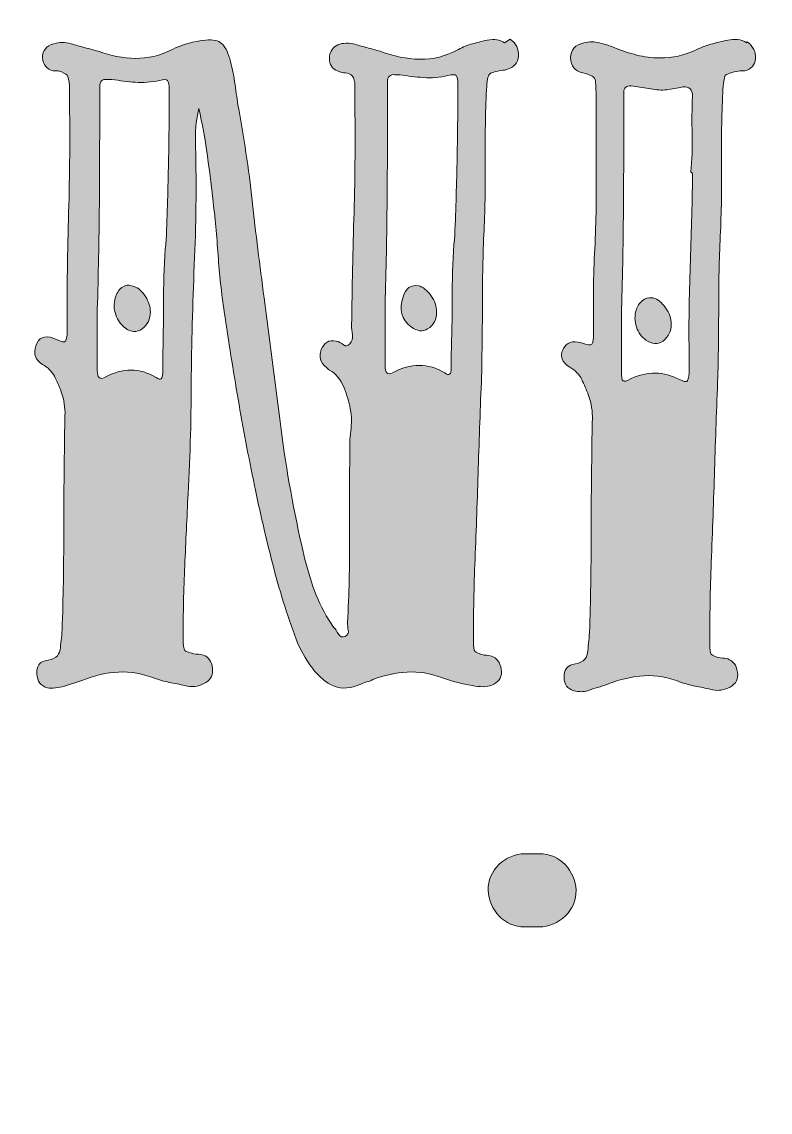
# Model space of a CAD drawing. Header units: inches. Extents: x 72 to 1013, y -1001 to -81.
# Drawn here: x 269.3 to 416.6, y -894.8 to -680.1 of the extents above; entities that cross this region are included whole.
import ezdxf

# ---------------------------------------------------------------- set-up
doc = ezdxf.new("R2010")
doc.units = ezdxf.units.IN
doc.header["$MEASUREMENT"] = 0
doc.layers.add('Layer 1', color=7, linetype='Continuous')

# ---------------------------------------------------------------- blocks, each defined once
blk = doc.blocks.new('block 2')
at = {"layer": 'Layer 1', "true_color": 0x71020c}
h = blk.add_hatch(color=16, dxfattribs=at)
h.dxf.hatch_style = 2
edge = h.paths.add_edge_path()
edge.add_spline(control_points=[(939.59, -514.71), (919.39, -526.72), (894.81, -543.65), (868.6, -563.85), (877.34, -525.63), (883.89, -492.86), (887.71, -473.21), (890.44, -460.65), (892.63, -448.09), (896.45, -435.53), (904.09, -398.94), (841.84, -398.94), (835.84, -439.9), (835.84, -443.17), (835.29, -447), (834.2, -451.36), (833.11, -460.1), (829.28, -483.58), (823.82, -514.71), (823.82, -515.25), (822.73, -516.35), (822.73, -516.89), (822.73, -516.89), (818.91, -527.27), (818.91, -527.27), (811.81, -545.29), (780.68, -633.2), (756.65, -630.47), (727.71, -627.74), (777.95, -484.13), (791.6, -438.26), (801.98, -402.22), (744.64, -397.3), (735.9, -438.26), (731.84, -456.9), (724.67, -487.09), (719.34, -518.89), (719.34, -518.89), (716.25, -527.27), (716.25, -527.27), (709.16, -545.29), (678.03, -633.2), (654, -630.47), (629.98, -628.29), (671.48, -490.13), (680.76, -450.82), (680.76, -450.82), (687.86, -441.53), (687.86, -441.53), (698.23, -428.43), (708.07, -414.23), (709.7, -412.59), (739.73, -375.46), (765.4, -331.23), (781.78, -293.55), (810.18, -229.11), (799.8, -197.99), (775.78, -196.35), (710.8, -193.62), (658.37, -324.13), (630.52, -443.17), (626.59, -460.85), (620.45, -489.04), (615.99, -518.98), (607.77, -530.8), (594.31, -540.99), (580.29, -546.92), (572.1, -550.2), (564.45, -551.84), (557.35, -552.39), (565.54, -529.45), (576.47, -487.95), (567.73, -466.11), (563.36, -457.37), (557.35, -453), (550.8, -453), (549.71, -453), (549.16, -453.55), (548.07, -453.55), (537.7, -454.64), (528.96, -461.19), (523.5, -471.02), (517.49, -479.21), (514.21, -490.68), (512.58, -502.15), (512.03, -503.79), (512.58, -505.97), (512.03, -507.61), (510.94, -530), (515.85, -544.74), (525.14, -554.02), (529.5, -557.85), (534.97, -561.12), (540.43, -562.76), (527.87, -594.98), (510.39, -621.19), (494.01, -624.47), (456.33, -632.11), (469.98, -513.62), (498.92, -460.65), (507.66, -445.36), (519.13, -434.98), (531.14, -435.53), (534.97, -436.07), (540.43, -438.26), (544.79, -442.63), (550.8, -448.63), (561.72, -436.62), (554.63, -430.61), (533.33, -413.14), (491.28, -425.15), (468.35, -444.81), (447.87, -462.48), (433.74, -488.45), (426.27, -515.8), (426.09, -516.15), (425.91, -516.5), (425.76, -516.89), (425.76, -516.89), (421.93, -527.27), (421.93, -527.27), (414.83, -545.29), (383.71, -633.2), (359.68, -630.47), (314.36, -626.11), (433.95, -428.98), (354.22, -422.97), (320.91, -420.24), (294.7, -453), (279.95, -480.3), (270.67, -497.23), (261.93, -516.35), (254.84, -536), (260.84, -509.25), (267.4, -480.3), (275.04, -450.82), (275.04, -450.82), (282.14, -441.53), (282.14, -441.53), (291.97, -428.43), (302.35, -414.23), (303.98, -412.59), (333.47, -375.46), (359.68, -331.23), (376.06, -293.55), (403.91, -229.11), (393.54, -197.99), (370.06, -196.35), (263.57, -191.43), (192.04, -541.46), (204.05, -617.92), (210.6, -662.15), (225.35, -662.15), (241.18, -613), (252.11, -576.96), (269.58, -519.62), (291.97, -479.76), (296.88, -471.57), (314.9, -444.81), (324.73, -447), (350.4, -451.91), (273.95, -649.59), (349.85, -649.59), (378.69, -649.59), (402.44, -604.79), (420.03, -562.28), (420.31, -608.78), (441.31, -647.66), (484.73, -642.49), (509.85, -639.76), (536.06, -605.35), (552.44, -564.4), (562.27, -564.4), (573.19, -562.21), (583.02, -557.85), (594.09, -553.2), (604.67, -546.43), (613.43, -538.18), (606.87, -594.08), (608.91, -649.59), (644.17, -649.59), (672.58, -649.59), (696.04, -606.15), (713.55, -564.23), (709.94, -610.33), (715.62, -649.59), (746.83, -649.59), (774.13, -649.59), (797.61, -608.63), (814.54, -568.22), (811.81, -583.51), (808.53, -599.9), (805.26, -616.27), (794.34, -626.11), (783.41, -636.48), (772.49, -647.4), (728.81, -690.54), (692.22, -736.96), (676.93, -778.46), (675.84, -780.1), (675.29, -781.73), (674.75, -783.37), (664.92, -810.68), (663.28, -832.52), (666.55, -848.36), (670.92, -868.56), (683.48, -880.57), (704.78, -879.48), (737, -877.3), (765.39, -844.53), (790.51, -797.57), (822.18, -736.41), (847.3, -651.22), (864.78, -580.78), (894.26, -557.3), (922.66, -537.64), (945.05, -523.99), (951.6, -520.17), (948.32, -509.79), (939.59, -514.71)], knot_values=[0, 0, 0, 0, 1, 1, 1, 2, 2, 2, 3, 3, 3, 4, 4, 4, 5, 5, 5, 6, 6, 6, 7, 7, 7, 8, 8, 8, 9, 9, 9, 10, 10, 10, 11, 11, 11, 12, 12, 12, 13, 13, 13, 14, 14, 14, 15, 15, 15, 16, 16, 16, 17, 17, 17, 18, 18, 18, 19, 19, 19, 20, 20, 20, 21, 21, 21, 22, 22, 22, 23, 23, 23, 24, 24, 24, 25, 25, 25, 26, 26, 26, 27, 27, 27, 28, 28, 28, 29, 29, 29, 30, 30, 30, 31, 31, 31, 32, 32, 32, 33, 33, 33, 34, 34, 34, 35, 35, 35, 36, 36, 36, 37, 37, 37, 38, 38, 38, 39, 39, 39, 40, 40, 40, 41, 41, 41, 42, 42, 42, 43, 43, 43, 44, 44, 44, 45, 45, 45, 46, 46, 46, 47, 47, 47, 48, 48, 48, 49, 49, 49, 50, 50, 50, 51, 51, 51, 52, 52, 52, 53, 53, 53, 54, 54, 54, 55, 55, 55, 56, 56, 56, 57, 57, 57, 58, 58, 58, 59, 59, 59, 60, 60, 60, 61, 61, 61, 62, 62, 62, 63, 63, 63, 64, 64, 64, 65, 65, 65, 66, 66, 66, 67, 67, 67, 68, 68, 68, 69, 69, 69, 70, 70, 70, 71, 71, 71, 72, 72, 72, 73, 73, 73, 73], degree=3, periodic=1)
edge = h.paths.add_edge_path()
edge.add_spline(control_points=[(691.14, -410.41), (691.14, -410.41), (694.41, -397.3), (694.41, -397.3), (699.87, -373.82), (738.1, -206.18), (776.87, -214.92), (788.34, -217.65), (792.16, -242.22), (770.86, -290.82), (754.48, -327.41), (729.91, -370), (700.96, -406.04), (700.96, -406.04), (687.31, -423.51), (687.31, -423.51), (688.4, -419.14), (689.5, -414.78), (691.14, -410.41)], knot_values=[0, 0, 0, 0, 1, 1, 1, 2, 2, 2, 3, 3, 3, 4, 4, 4, 5, 5, 5, 6, 6, 6, 6], degree=3, periodic=1)
edge = h.paths.add_edge_path()
edge.add_spline(control_points=[(284.87, -410.41), (284.87, -410.41), (288.15, -397.3), (288.15, -397.3), (294.15, -373.82), (332.38, -206.18), (370.6, -214.92), (382.62, -217.65), (386.44, -242.22), (365.14, -290.82), (348.76, -327.41), (323.64, -370), (294.7, -406.04), (293.61, -407.68), (288.15, -414.78), (281.59, -423.51), (282.68, -419.14), (283.78, -414.78), (284.87, -410.41)], knot_values=[0, 0, 0, 0, 1, 1, 1, 2, 2, 2, 3, 3, 3, 4, 4, 4, 5, 5, 5, 6, 6, 6, 6], degree=3, periodic=1)
edge = h.paths.add_edge_path()
edge.add_spline(control_points=[(544.79, -550.75), (541.52, -549.66), (537.15, -547.47), (534.42, -544.74), (527.32, -537.64), (522.95, -525.63), (524.59, -506.52), (524.59, -504.88), (524.59, -503.24), (524.59, -501.6), (526.23, -491.77), (528.96, -482.49), (533.33, -475.94), (536.6, -469.93), (542.06, -466.11), (547.52, -465.56), (547.52, -465.56), (548.62, -465.02), (548.62, -465.02), (551.35, -465.56), (553.53, -467.2), (556.26, -472.11), (563.36, -490.13), (551.35, -532.18), (544.79, -550.75)], knot_values=[0, 0, 0, 0, 1, 1, 1, 2, 2, 2, 3, 3, 3, 4, 4, 4, 5, 5, 5, 6, 6, 6, 7, 7, 7, 8, 8, 8, 8], degree=3, periodic=1)
edge = h.paths.add_edge_path()
edge.add_spline(control_points=[(758.29, -791.56), (718.43, -894.77), (655.09, -874.02), (686.76, -785.01), (686.76, -783.92), (687.85, -782.28), (687.85, -780.64), (702.05, -741.33), (738.09, -696.55), (780.68, -655.05), (787.24, -647.95), (794.34, -641.4), (801.43, -634.84), (789.42, -690), (775.22, -747.88), (758.29, -791.56)], knot_values=[0, 0, 0, 0, 1, 1, 1, 2, 2, 2, 3, 3, 3, 4, 4, 4, 5, 5, 5, 5], degree=3, periodic=1)
h = blk.add_hatch(color=16, dxfattribs=at)
h.dxf.hatch_style = 2
edge = h.paths.add_edge_path()
edge.add_spline(control_points=[(363.64, -807.56), (363.42, -806.21), (362.78, -805.35), (361.71, -804.98), (361.39, -804.86), (360.9, -804.79), (360.26, -804.79), (359.29, -804.55), (358.7, -804.3), (358.49, -804.06), (358.27, -803.81), (358.17, -803.13), (358.17, -802.02), (358.17, -799.32), (358.19, -796.64), (358.25, -793.99), (358.3, -791.35), (358.38, -788.67), (358.49, -785.96), (358.73, -779.94), (358.95, -773.94), (359.13, -767.97), (359.32, -762), (359.53, -756), (359.78, -749.97), (359.88, -745.17), (359.94, -740.38), (359.94, -735.58), (359.94, -730.78), (360.04, -725.98), (360.26, -721.18), (360.47, -716.5), (360.55, -711.89), (360.5, -707.34), (360.44, -702.78), (360.53, -698.17), (360.74, -693.49), (360.85, -691.77), (361.04, -690.76), (361.31, -690.45), (361.57, -690.14), (362.46, -689.87), (363.96, -689.62), (364.39, -689.62), (364.71, -689.56), (364.92, -689.43), (366.21, -689.06), (366.91, -688.2), (367.02, -686.85), (367.12, -685.5), (366.59, -684.39), (365.41, -683.53), (365.41, -683.53), (364.28, -684.26), (364.28, -684.26), (363.42, -683.65), (362.3, -683.47), (360.9, -683.71), (359.93, -683.96), (358.96, -684.2), (357.99, -684.45), (357.02, -684.7), (356.1, -685.07), (355.24, -685.56), (352.75, -686.91), (350.22, -687.56), (347.63, -687.49), (345.04, -687.44), (342.44, -686.91), (339.85, -685.93), (338.99, -685.68), (338.1, -685.44), (337.18, -685.19), (336.27, -684.94), (335.38, -684.7), (334.52, -684.45), (333.23, -684.2), (332.1, -684.33), (331.14, -684.82), (330.28, -685.44), (329.85, -686.23), (329.85, -687.22), (329.85, -688.57), (330.38, -689.43), (331.46, -689.8), (332.1, -690.05), (332.59, -690.17), (332.91, -690.17), (334.2, -690.17), (334.84, -691.03), (334.84, -692.75), (334.84, -692.75), (334.84, -695.52), (334.84, -695.52), (334.94, -702.91), (334.89, -710.29), (334.68, -717.67), (334.46, -725.06), (334.3, -732.44), (334.2, -739.82), (334.2, -740.44), (334.25, -741.08), (334.36, -741.76), (334.46, -742.44), (334.3, -743.02), (333.87, -743.51), (333.44, -744.01), (333.01, -744.07), (332.59, -743.7), (332.15, -743.33), (331.67, -743.08), (331.14, -742.96), (329.74, -742.71), (328.78, -743.27), (328.24, -744.62), (327.7, -745.98), (328.03, -747.14), (329.21, -748.13), (329.42, -748.38), (329.63, -748.56), (329.85, -748.68), (331.03, -749.3), (331.99, -750.47), (332.75, -752.19), (333.28, -753.54), (333.68, -754.93), (333.95, -756.34), (334.22, -757.76), (334.25, -759.2), (334.03, -760.68), (333.93, -761.42), (333.87, -762.16), (333.87, -762.89), (333.87, -763.63), (333.87, -764.37), (333.87, -765.11), (333.76, -770.65), (333.74, -776.18), (333.79, -781.72), (333.85, -787.26), (333.71, -792.8), (333.39, -798.33), (333.39, -798.83), (333.44, -799.35), (333.55, -799.9), (333.66, -800.46), (333.44, -800.86), (332.91, -801.1), (332.37, -801.35), (331.94, -801.19), (331.62, -800.64), (331.3, -800.09), (330.98, -799.63), (330.65, -799.26), (330.65, -799.26), (329.21, -797.04), (329.21, -797.04), (328.03, -794.95), (327.06, -792.74), (326.31, -790.39), (325.56, -788.06), (324.92, -785.66), (324.38, -783.2), (322.56, -775.08), (321.13, -766.95), (320.12, -758.83), (319.1, -750.71), (318.05, -742.59), (316.98, -734.47), (316.12, -728.07), (315.34, -721.71), (314.65, -715.36), (313.95, -709.03), (313.01, -702.72), (311.83, -696.45), (311.61, -694.97), (311.4, -693.46), (311.19, -691.92), (310.97, -690.39), (310.65, -688.88), (310.22, -687.4), (309.79, -685.93), (309.25, -684.91), (308.61, -684.36), (307.97, -683.8), (306.95, -683.59), (305.55, -683.71), (303.09, -683.96), (300.89, -684.57), (298.96, -685.56), (296.49, -686.79), (294.05, -687.37), (291.64, -687.31), (289.23, -687.25), (286.78, -686.79), (284.32, -685.93), (283.46, -685.68), (282.57, -685.44), (281.66, -685.19), (280.75, -684.94), (279.86, -684.7), (279.01, -684.45), (277.82, -684.08), (276.7, -684.08), (275.63, -684.45), (274.13, -684.82), (273.37, -685.74), (273.37, -687.22), (273.48, -688.57), (274.18, -689.43), (275.47, -689.8), (275.47, -689.8), (276.43, -689.8), (276.43, -689.8), (277.4, -690.05), (277.99, -690.33), (278.2, -690.63), (278.42, -690.94), (278.58, -691.65), (278.69, -692.75), (278.69, -692.75), (278.69, -694.97), (278.69, -694.97), (278.79, -702.6), (278.74, -710.17), (278.52, -717.67), (278.31, -725.18), (278.2, -732.75), (278.2, -740.38), (278.2, -740.87), (278.2, -741.33), (278.2, -741.76), (278.2, -742.19), (278.09, -742.59), (277.88, -742.96), (277.66, -743.21), (277.34, -743.21), (276.92, -742.96), (276.92, -742.96), (275.47, -742.41), (275.47, -742.41), (273.75, -741.79), (272.62, -742.28), (272.09, -743.88), (271.55, -745.48), (271.98, -746.72), (273.37, -747.57), (274.45, -748.19), (275.23, -748.96), (275.71, -749.88), (276.19, -750.81), (276.65, -751.82), (277.08, -752.93), (277.61, -754.53), (277.85, -756.1), (277.8, -757.63), (277.75, -759.17), (277.72, -760.74), (277.72, -762.34), (277.61, -768.62), (277.56, -774.86), (277.56, -781.07), (277.56, -787.29), (277.45, -793.53), (277.24, -799.81), (277.13, -801.29), (277, -802.61), (276.83, -803.78), (276.67, -804.95), (275.68, -805.65), (273.86, -805.9), (272.78, -806.15), (272.25, -807.01), (272.25, -808.49), (272.36, -809.96), (273.05, -810.88), (274.34, -811.25), (275.31, -811.38), (276.43, -811.25), (277.72, -810.88), (277.72, -810.88), (281.1, -809.78), (281.1, -809.78), (283.57, -808.79), (285.98, -808.24), (288.34, -808.12), (290.7, -808), (293.11, -808.42), (295.58, -809.41), (296.65, -809.78), (297.7, -810.05), (298.72, -810.24), (299.73, -810.42), (300.78, -810.64), (301.85, -810.88), (303.25, -811.13), (304.48, -810.88), (305.55, -810.15), (306.52, -809.53), (306.95, -808.61), (306.84, -807.38), (306.63, -806.03), (306.04, -805.16), (305.07, -804.79), (304.75, -804.67), (304.27, -804.61), (303.62, -804.61), (302.34, -804.36), (301.59, -804.12), (301.37, -803.87), (301.16, -803.62), (301.05, -802.76), (301.05, -801.29), (301.05, -796.61), (301.16, -791.9), (301.37, -787.17), (301.59, -782.43), (301.8, -777.72), (302.02, -773.05), (302.44, -765.29), (302.66, -757.54), (302.66, -749.79), (302.76, -742.04), (302.98, -734.29), (303.3, -726.53), (303.62, -718.78), (303.68, -711.03), (303.46, -703.28), (303.46, -700.94), (303.69, -698.91), (304.16, -697.18), (304.8, -700.14), (305.34, -703.09), (305.76, -706.04), (306.19, -709), (306.57, -711.95), (306.89, -714.9), (307.32, -718.6), (307.67, -722.32), (307.93, -726.07), (308.2, -729.83), (308.6, -733.55), (309.14, -737.24), (310, -743.02), (310.91, -748.75), (311.87, -754.4), (312.84, -760.06), (313.91, -765.73), (315.09, -771.38), (316.16, -776.55), (317.34, -781.66), (318.63, -786.7), (319.91, -791.75), (321.47, -796.74), (323.29, -801.65), (324.04, -803.62), (325.11, -805.53), (326.5, -807.38), (327.79, -809.1), (329.21, -810.27), (330.76, -810.88), (332.32, -811.5), (334.06, -811.38), (335.99, -810.51), (336.41, -810.27), (336.82, -810.12), (337.19, -810.05), (337.57, -809.99), (337.97, -809.84), (338.4, -809.59), (340.65, -808.73), (342.89, -808.24), (345.15, -808.12), (347.4, -808), (349.65, -808.36), (351.9, -809.22), (353.94, -809.96), (356.13, -810.51), (358.49, -810.88), (359.99, -811.13), (361.22, -811.01), (362.19, -810.51), (363.37, -809.9), (363.85, -808.92), (363.64, -807.56)], knot_values=[0, 0, 0, 0, 1, 1, 1, 2, 2, 2, 3, 3, 3, 4, 4, 4, 5, 5, 5, 6, 6, 6, 7, 7, 7, 8, 8, 8, 9, 9, 9, 10, 10, 10, 11, 11, 11, 12, 12, 12, 13, 13, 13, 14, 14, 14, 15, 15, 15, 16, 16, 16, 17, 17, 17, 18, 18, 18, 19, 19, 19, 20, 20, 20, 21, 21, 21, 22, 22, 22, 23, 23, 23, 24, 24, 24, 25, 25, 25, 26, 26, 26, 27, 27, 27, 28, 28, 28, 29, 29, 29, 30, 30, 30, 31, 31, 31, 32, 32, 32, 33, 33, 33, 34, 34, 34, 35, 35, 35, 36, 36, 36, 37, 37, 37, 38, 38, 38, 39, 39, 39, 40, 40, 40, 41, 41, 41, 42, 42, 42, 43, 43, 43, 44, 44, 44, 45, 45, 45, 46, 46, 46, 47, 47, 47, 48, 48, 48, 49, 49, 49, 50, 50, 50, 51, 51, 51, 52, 52, 52, 53, 53, 53, 54, 54, 54, 55, 55, 55, 56, 56, 56, 57, 57, 57, 58, 58, 58, 59, 59, 59, 60, 60, 60, 61, 61, 61, 62, 62, 62, 63, 63, 63, 64, 64, 64, 65, 65, 65, 66, 66, 66, 67, 67, 67, 68, 68, 68, 69, 69, 69, 70, 70, 70, 71, 71, 71, 72, 72, 72, 73, 73, 73, 74, 74, 74, 75, 75, 75, 76, 76, 76, 77, 77, 77, 78, 78, 78, 79, 79, 79, 80, 80, 80, 81, 81, 81, 82, 82, 82, 83, 83, 83, 84, 84, 84, 85, 85, 85, 86, 86, 86, 87, 87, 87, 88, 88, 88, 89, 89, 89, 90, 90, 90, 91, 91, 91, 92, 92, 92, 93, 93, 93, 94, 94, 94, 95, 95, 95, 96, 96, 96, 97, 97, 97, 98, 98, 98, 99, 99, 99, 100, 100, 100, 101, 101, 101, 102, 102, 102, 103, 103, 103, 104, 104, 104, 105, 105, 105, 106, 106, 106, 107, 107, 107, 108, 108, 108, 109, 109, 109, 110, 110, 110, 111, 111, 111, 112, 112, 112, 113, 113, 113, 114, 114, 114, 115, 115, 115, 116, 116, 116, 117, 117, 117, 118, 118, 118, 119, 119, 119, 120, 120, 120, 121, 121, 121, 122, 122, 122, 123, 123, 123, 124, 124, 124, 125, 125, 125, 126, 126, 126, 127, 127, 127, 128, 128, 128, 128], degree=3, periodic=1)
edge = h.paths.add_edge_path()
edge.add_spline(control_points=[(298.15, -708.72), (298.05, -713.7), (297.88, -718.78), (297.67, -723.95), (297.67, -723.95), (297.51, -724.87), (297.51, -724.87), (297.29, -728.44), (297.19, -732.04), (297.19, -735.67), (297.19, -739.3), (297.13, -742.9), (297.03, -746.47), (297.03, -746.47), (297.03, -749.23), (297.03, -749.23), (297.03, -750.47), (296.6, -750.77), (295.74, -750.16), (292.52, -748.19), (289.14, -748.19), (285.6, -750.16), (284.64, -750.65), (284.16, -750.16), (284.16, -748.68), (284.16, -748.68), (284.16, -736.68), (284.16, -736.68), (284.37, -730.04), (284.5, -723.18), (284.56, -716.1), (284.61, -709.03), (284.64, -701.86), (284.64, -694.6), (284.64, -694.6), (284.64, -692.94), (284.64, -692.94), (284.64, -691.83), (285.12, -691.34), (286.09, -691.46), (286.09, -691.46), (287.05, -691.46), (287.05, -691.46), (288.55, -691.71), (290.08, -691.9), (291.64, -692.02), (293.19, -692.14), (294.77, -692.02), (296.38, -691.65), (297.24, -691.4), (297.78, -691.4), (297.99, -691.65), (298.21, -691.9), (298.32, -692.51), (298.32, -693.49), (298.32, -698.66), (298.26, -703.74), (298.15, -708.72)], knot_values=[0, 0, 0, 0, 1, 1, 1, 2, 2, 2, 3, 3, 3, 4, 4, 4, 5, 5, 5, 6, 6, 6, 7, 7, 7, 8, 8, 8, 9, 9, 9, 10, 10, 10, 11, 11, 11, 12, 12, 12, 13, 13, 13, 14, 14, 14, 15, 15, 15, 16, 16, 16, 17, 17, 17, 18, 18, 18, 19, 19, 19, 19], degree=3, periodic=1)
edge = h.paths.add_edge_path()
edge.add_spline(control_points=[(354.95, -707.8), (354.84, -712.78), (354.68, -717.86), (354.47, -723.03), (354.47, -723.03), (354.31, -723.95), (354.31, -723.95), (354.09, -727.52), (353.99, -731.12), (353.99, -734.75), (353.99, -738.38), (353.93, -741.98), (353.82, -745.54), (353.82, -745.54), (353.82, -748.31), (353.82, -748.31), (353.82, -749.54), (353.39, -749.85), (352.52, -749.23), (349.26, -747.27), (345.84, -747.27), (342.26, -749.23), (341.28, -749.73), (340.79, -749.23), (340.79, -747.76), (340.79, -747.76), (340.79, -735.76), (340.79, -735.76), (341.01, -729.12), (341.14, -722.26), (341.19, -715.18), (341.25, -708.11), (341.27, -700.94), (341.27, -693.68), (341.27, -693.68), (341.27, -692.02), (341.27, -692.02), (341.27, -690.91), (341.76, -690.42), (342.74, -690.54), (342.74, -690.54), (343.72, -690.54), (343.72, -690.54), (345.23, -690.79), (346.78, -690.97), (348.36, -691.09), (349.93, -691.22), (351.53, -691.09), (353.16, -690.72), (354.03, -690.48), (354.57, -690.48), (354.78, -690.72), (355, -690.97), (355.11, -691.59), (355.11, -692.57), (355.11, -697.74), (355.06, -702.82), (354.95, -707.8)], knot_values=[0, 0, 0, 0, 1, 1, 1, 2, 2, 2, 3, 3, 3, 4, 4, 4, 5, 5, 5, 6, 6, 6, 7, 7, 7, 8, 8, 8, 9, 9, 9, 10, 10, 10, 11, 11, 11, 12, 12, 12, 13, 13, 13, 14, 14, 14, 15, 15, 15, 16, 16, 16, 17, 17, 17, 18, 18, 18, 19, 19, 19, 19], degree=3, periodic=1)
h = blk.add_hatch(color=16, dxfattribs=at)
h.dxf.hatch_style = 2
edge = h.paths.add_edge_path()
edge.add_spline(control_points=[(412.07, -684.08), (412.07, -684.08), (411.91, -684.26), (411.91, -684.26), (411.37, -683.89), (410.78, -683.68), (410.14, -683.62), (409.49, -683.56), (408.85, -683.59), (408.21, -683.71), (407.02, -683.96), (405.92, -684.24), (404.9, -684.54), (403.87, -684.85), (402.82, -685.25), (401.74, -685.74), (399.69, -686.73), (397.37, -687.22), (394.79, -687.22), (393.28, -687.22), (391.79, -687.03), (390.34, -686.66), (388.88, -686.3), (387.39, -685.81), (385.89, -685.19), (384.92, -684.82), (383.95, -684.51), (382.98, -684.26), (382.01, -684.02), (380.98, -684.02), (379.9, -684.26), (378.18, -684.63), (377.31, -685.62), (377.31, -687.22), (377.31, -688.82), (378.12, -689.8), (379.73, -690.17), (381.01, -690.54), (381.76, -690.88), (381.98, -691.19), (382.19, -691.5), (382.3, -692.45), (382.3, -694.05), (382.3, -694.05), (382.3, -708.44), (382.3, -708.44), (382.41, -713.98), (382.33, -719.43), (382.06, -724.78), (381.79, -730.13), (381.71, -735.58), (381.82, -741.11), (381.82, -742.59), (381.71, -743.42), (381.5, -743.61), (381.28, -743.79), (380.58, -743.7), (379.41, -743.33), (377.69, -742.84), (376.51, -743.21), (375.87, -744.44), (375.12, -745.91), (375.54, -747.14), (377.15, -748.13), (378.23, -748.75), (379.01, -749.54), (379.49, -750.53), (379.97, -751.51), (380.42, -752.56), (380.85, -753.66), (381.39, -755.27), (381.63, -756.83), (381.58, -758.37), (381.52, -759.91), (381.5, -761.48), (381.5, -763.08), (381.39, -769.35), (381.34, -775.57), (381.34, -781.72), (381.34, -787.88), (381.23, -794.09), (381.01, -800.36), (380.91, -801.84), (380.77, -803.19), (380.61, -804.42), (380.45, -805.65), (379.46, -806.39), (377.64, -806.64), (376.56, -806.89), (376.03, -807.74), (376.03, -809.22), (376.03, -810.58), (376.67, -811.44), (377.96, -811.81), (378.92, -812.05), (379.83, -812.05), (380.69, -811.81), (381.34, -811.56), (381.98, -811.34), (382.62, -811.16), (383.27, -810.98), (383.91, -810.76), (384.55, -810.51), (387.02, -809.53), (389.44, -808.98), (391.8, -808.85), (394.15, -808.73), (396.57, -809.16), (399.03, -810.15), (400.11, -810.51), (401.15, -810.79), (402.17, -810.98), (403.19, -811.16), (404.24, -811.38), (405.31, -811.62), (406.38, -811.87), (407.51, -811.68), (408.69, -811.07), (409.87, -810.46), (410.35, -809.47), (410.14, -808.12), (409.92, -806.76), (409.28, -805.9), (408.21, -805.53), (407.89, -805.41), (407.4, -805.35), (406.76, -805.35), (405.79, -805.1), (405.2, -804.86), (404.99, -804.61), (404.77, -804.36), (404.67, -803.69), (404.67, -802.58), (404.67, -799.87), (404.69, -797.2), (404.75, -794.55), (404.8, -791.9), (404.88, -789.23), (404.99, -786.52), (405.23, -780.37), (405.45, -774.28), (405.63, -768.25), (405.82, -762.22), (406.03, -756.13), (406.28, -749.97), (406.38, -745.3), (406.44, -740.68), (406.44, -736.13), (406.44, -731.58), (406.54, -726.97), (406.76, -722.29), (406.97, -717.61), (407.05, -712.9), (407, -708.17), (406.95, -703.43), (407.02, -698.73), (407.24, -694.05), (407.35, -692.2), (407.51, -691.09), (407.73, -690.72), (407.94, -690.36), (408.9, -690.05), (410.62, -689.8), (410.62, -689.8), (411.59, -689.8), (411.59, -689.8), (412.87, -689.43), (413.57, -688.63), (413.68, -687.4), (413.78, -686.05), (413.25, -684.94), (412.07, -684.08)], knot_values=[0, 0, 0, 0, 1, 1, 1, 2, 2, 2, 3, 3, 3, 4, 4, 4, 5, 5, 5, 6, 6, 6, 7, 7, 7, 8, 8, 8, 9, 9, 9, 10, 10, 10, 11, 11, 11, 12, 12, 12, 13, 13, 13, 14, 14, 14, 15, 15, 15, 16, 16, 16, 17, 17, 17, 18, 18, 18, 19, 19, 19, 20, 20, 20, 21, 21, 21, 22, 22, 22, 23, 23, 23, 24, 24, 24, 25, 25, 25, 26, 26, 26, 27, 27, 27, 28, 28, 28, 29, 29, 29, 30, 30, 30, 31, 31, 31, 32, 32, 32, 33, 33, 33, 34, 34, 34, 35, 35, 35, 36, 36, 36, 37, 37, 37, 38, 38, 38, 39, 39, 39, 40, 40, 40, 41, 41, 41, 42, 42, 42, 43, 43, 43, 44, 44, 44, 45, 45, 45, 46, 46, 46, 47, 47, 47, 48, 48, 48, 49, 49, 49, 50, 50, 50, 51, 51, 51, 52, 52, 52, 53, 53, 53, 54, 54, 54, 55, 55, 55, 56, 56, 56, 57, 57, 57, 57], degree=3, periodic=1)
edge = h.paths.add_edge_path()
edge.add_spline(control_points=[(401.29, -709.92), (401.29, -709.92), (401.29, -711.58), (401.29, -711.58), (401.18, -717.49), (401.02, -723.39), (400.8, -729.3), (400.59, -735.21), (400.54, -741.11), (400.64, -747.02), (400.64, -747.02), (400.64, -749.23), (400.64, -749.23), (400.54, -750.22), (400.37, -750.77), (400.16, -750.9), (399.95, -751.02), (399.46, -750.9), (398.71, -750.53), (395.6, -748.93), (392.44, -748.87), (389.22, -750.34), (388.36, -750.84), (387.83, -750.99), (387.61, -750.81), (387.39, -750.62), (387.29, -749.97), (387.29, -748.87), (387.29, -748.87), (387.29, -737.98), (387.29, -737.98), (387.5, -731.21), (387.64, -724.29), (387.69, -717.21), (387.75, -710.14), (387.77, -702.97), (387.77, -695.71), (387.77, -695.71), (387.77, -694.05), (387.77, -694.05), (387.77, -693.06), (388.26, -692.63), (389.22, -692.75), (389.22, -692.75), (393.08, -693.31), (393.08, -693.31), (394.15, -693.56), (395.2, -693.62), (396.22, -693.49), (397.24, -693.37), (398.28, -693.19), (399.36, -692.94), (400.64, -692.82), (401.29, -693.43), (401.29, -694.79), (401.18, -697.25), (401.15, -699.74), (401.21, -702.26), (401.26, -704.79), (401.18, -707.28), (400.97, -709.74), (400.97, -709.74), (401.29, -709.92), (401.29, -709.92)], knot_values=[0, 0, 0, 0, 1, 1, 1, 2, 2, 2, 3, 3, 3, 4, 4, 4, 5, 5, 5, 6, 6, 6, 7, 7, 7, 8, 8, 8, 9, 9, 9, 10, 10, 10, 11, 11, 11, 12, 12, 12, 13, 13, 13, 14, 14, 14, 15, 15, 15, 16, 16, 16, 17, 17, 17, 18, 18, 18, 19, 19, 19, 20, 20, 20, 21, 21, 21, 21], degree=3, periodic=1)
h = blk.add_hatch(color=16, dxfattribs=at)
h.dxf.hatch_style = 2
edge = h.paths.add_edge_path()
edge.add_spline(control_points=[(291.39, -732.25), (291.39, -732.25), (290.91, -732.07), (290.91, -732.07), (290.27, -731.83), (289.63, -731.95), (288.98, -732.44), (288.34, -732.93), (287.91, -733.61), (287.69, -734.47), (287.37, -735.58), (287.4, -736.68), (287.78, -737.79), (288.15, -738.9), (288.77, -739.76), (289.63, -740.38), (290.8, -741.24), (291.93, -741.3), (293, -740.56), (294.08, -739.7), (294.61, -738.59), (294.61, -737.24), (294.61, -736.26), (294.29, -735.24), (293.65, -734.19), (293, -733.15), (292.25, -732.5), (291.39, -732.25)], knot_values=[0, 0, 0, 0, 1, 1, 1, 2, 2, 2, 3, 3, 3, 4, 4, 4, 5, 5, 5, 6, 6, 6, 7, 7, 7, 8, 8, 8, 9, 9, 9, 9], degree=3, periodic=1)
h = blk.add_hatch(color=16, dxfattribs=at)
h.dxf.hatch_style = 2
edge = h.paths.add_edge_path()
edge.add_spline(control_points=[(347.39, -732.07), (345.88, -731.83), (344.87, -732.56), (344.33, -734.29), (343.47, -736.75), (344.01, -738.71), (345.94, -740.19), (347.12, -741.05), (348.19, -741.18), (349.16, -740.56), (350.34, -739.82), (350.93, -738.71), (350.93, -737.24), (350.93, -736.13), (350.55, -735.05), (349.8, -734.01), (349.05, -732.96), (348.24, -732.32), (347.39, -732.07)], knot_values=[0, 0, 0, 0, 1, 1, 1, 2, 2, 2, 3, 3, 3, 4, 4, 4, 5, 5, 5, 6, 6, 6, 6], degree=3, periodic=1)
h = blk.add_hatch(color=16, dxfattribs=at)
h.dxf.hatch_style = 2
edge = h.paths.add_edge_path()
edge.add_spline(control_points=[(393.57, -734.47), (393.57, -734.47), (393.24, -734.47), (393.24, -734.47), (392.6, -734.35), (391.98, -734.53), (391.39, -735.02), (390.8, -735.52), (390.4, -736.13), (390.19, -736.87), (389.87, -737.98), (389.89, -739.08), (390.27, -740.19), (390.64, -741.3), (391.26, -742.16), (392.12, -742.78), (393.3, -743.64), (394.42, -743.7), (395.5, -742.96), (396.57, -742.1), (397.1, -740.99), (397.1, -739.64), (397.1, -738.53), (396.73, -737.45), (395.98, -736.41), (395.23, -735.36), (394.42, -734.72), (393.57, -734.47)], knot_values=[0, 0, 0, 0, 1, 1, 1, 2, 2, 2, 3, 3, 3, 4, 4, 4, 5, 5, 5, 6, 6, 6, 7, 7, 7, 8, 8, 8, 9, 9, 9, 9], degree=3, periodic=1)
h = blk.add_hatch(color=16, dxfattribs=at)
h.dxf.hatch_style = 2
edge = h.paths.add_edge_path()
edge.add_spline(control_points=[(371.16, -843.89), (370.2, -843.89), (369.24, -843.89), (368.28, -843.89), (364.51, -843.89), (360.9, -847.2), (361.08, -851.09), (361.25, -855), (364.24, -858.3), (368.28, -858.3), (369.24, -858.3), (370.2, -858.3), (371.16, -858.3), (374.93, -858.3), (378.54, -854.99), (378.37, -851.09), (378.19, -847.19), (375.2, -843.89), (371.16, -843.89)], knot_values=[0, 0, 0, 0, 1, 1, 1, 2, 2, 2, 3, 3, 3, 4, 4, 4, 5, 5, 5, 6, 6, 6, 6], degree=3, periodic=1)
at = {"layer": 'Layer 1', "lineweight": 0}
for points, knots in [([(939.59, -514.71), (919.39, -526.72), (894.81, -543.65), (868.6, -563.85), (877.34, -525.63), (883.89, -492.86), (887.71, -473.21), (890.44, -460.65), (892.63, -448.09), (896.45, -435.53), (904.09, -398.94), (841.84, -398.94), (835.84, -439.9), (835.84, -443.17), (835.29, -447), (834.2, -451.36), (833.11, -460.1), (829.28, -483.58), (823.82, -514.71), (823.82, -515.25), (822.73, -516.35), (822.73, -516.89), (822.73, -516.89), (818.91, -527.27), (818.91, -527.27), (811.81, -545.29), (780.68, -633.2), (756.65, -630.47), (727.71, -627.74), (777.95, -484.13), (791.6, -438.26), (801.98, -402.22), (744.64, -397.3), (735.9, -438.26), (731.84, -456.9), (724.67, -487.09), (719.34, -518.89), (719.34, -518.89), (716.25, -527.27), (716.25, -527.27), (709.16, -545.29), (678.03, -633.2), (654, -630.47), (629.98, -628.29), (671.48, -490.13), (680.76, -450.82), (680.76, -450.82), (687.86, -441.53), (687.86, -441.53), (698.23, -428.43), (708.07, -414.23), (709.7, -412.59), (739.73, -375.46), (765.4, -331.23), (781.78, -293.55), (810.18, -229.11), (799.8, -197.99), (775.78, -196.35), (710.8, -193.62), (658.37, -324.13), (630.52, -443.17), (626.59, -460.85), (620.45, -489.04), (615.99, -518.98), (607.77, -530.8), (594.31, -540.99), (580.29, -546.92), (572.1, -550.2), (564.45, -551.84), (557.35, -552.39), (565.54, -529.45), (576.47, -487.95), (567.73, -466.11), (563.36, -457.37), (557.35, -453), (550.8, -453), (549.71, -453), (549.16, -453.55), (548.07, -453.55), (537.7, -454.64), (528.96, -461.19), (523.5, -471.02), (517.49, -479.21), (514.21, -490.68), (512.58, -502.15), (512.03, -503.79), (512.58, -505.97), (512.03, -507.61), (510.94, -530), (515.85, -544.74), (525.14, -554.02), (529.5, -557.85), (534.97, -561.12), (540.43, -562.76), (527.87, -594.98), (510.39, -621.19), (494.01, -624.47), (456.33, -632.11), (469.98, -513.62), (498.92, -460.65), (507.66, -445.36), (519.13, -434.98), (531.14, -435.53), (534.97, -436.07), (540.43, -438.26), (544.79, -442.63), (550.8, -448.63), (561.72, -436.62), (554.63, -430.61), (533.33, -413.14), (491.28, -425.15), (468.35, -444.81), (447.87, -462.48), (433.74, -488.45), (426.27, -515.8), (426.09, -516.15), (425.91, -516.5), (425.76, -516.89), (425.76, -516.89), (421.93, -527.27), (421.93, -527.27), (414.83, -545.29), (383.71, -633.2), (359.68, -630.47), (314.36, -626.11), (433.95, -428.98), (354.22, -422.97), (320.91, -420.24), (294.7, -453), (279.95, -480.3), (270.67, -497.23), (261.93, -516.35), (254.84, -536), (260.84, -509.25), (267.4, -480.3), (275.04, -450.82), (275.04, -450.82), (282.14, -441.53), (282.14, -441.53), (291.97, -428.43), (302.35, -414.23), (303.98, -412.59), (333.47, -375.46), (359.68, -331.23), (376.06, -293.55), (403.91, -229.11), (393.54, -197.99), (370.06, -196.35), (263.57, -191.43), (192.04, -541.46), (204.05, -617.92), (210.6, -662.15), (225.35, -662.15), (241.18, -613), (252.11, -576.96), (269.58, -519.62), (291.97, -479.76), (296.88, -471.57), (314.9, -444.81), (324.73, -447), (350.4, -451.91), (273.95, -649.59), (349.85, -649.59), (378.69, -649.59), (402.44, -604.79), (420.03, -562.28), (420.31, -608.78), (441.31, -647.66), (484.73, -642.49), (509.85, -639.76), (536.06, -605.35), (552.44, -564.4), (562.27, -564.4), (573.19, -562.21), (583.02, -557.85), (594.09, -553.2), (604.67, -546.43), (613.43, -538.18), (606.87, -594.08), (608.91, -649.59), (644.17, -649.59), (672.58, -649.59), (696.04, -606.15), (713.55, -564.23), (709.94, -610.33), (715.62, -649.59), (746.83, -649.59), (774.13, -649.59), (797.61, -608.63), (814.54, -568.22), (811.81, -583.51), (808.53, -599.9), (805.26, -616.27), (794.34, -626.11), (783.41, -636.48), (772.49, -647.4), (728.81, -690.54), (692.22, -736.96), (676.93, -778.46), (675.84, -780.1), (675.29, -781.73), (674.75, -783.37), (664.92, -810.68), (663.28, -832.52), (666.55, -848.36), (670.92, -868.56), (683.48, -880.57), (704.78, -879.48), (737, -877.3), (765.39, -844.53), (790.51, -797.57), (822.18, -736.41), (847.3, -651.22), (864.78, -580.78), (894.26, -557.3), (922.66, -537.64), (945.05, -523.99), (951.6, -520.17), (948.32, -509.79), (939.59, -514.71)], [0, 0, 0, 0, 1, 1, 1, 2, 2, 2, 3, 3, 3, 4, 4, 4, 5, 5, 5, 6, 6, 6, 7, 7, 7, 8, 8, 8, 9, 9, 9, 10, 10, 10, 11, 11, 11, 12, 12, 12, 13, 13, 13, 14, 14, 14, 15, 15, 15, 16, 16, 16, 17, 17, 17, 18, 18, 18, 19, 19, 19, 20, 20, 20, 21, 21, 21, 22, 22, 22, 23, 23, 23, 24, 24, 24, 25, 25, 25, 26, 26, 26, 27, 27, 27, 28, 28, 28, 29, 29, 29, 30, 30, 30, 31, 31, 31, 32, 32, 32, 33, 33, 33, 34, 34, 34, 35, 35, 35, 36, 36, 36, 37, 37, 37, 38, 38, 38, 39, 39, 39, 40, 40, 40, 41, 41, 41, 42, 42, 42, 43, 43, 43, 44, 44, 44, 45, 45, 45, 46, 46, 46, 47, 47, 47, 48, 48, 48, 49, 49, 49, 50, 50, 50, 51, 51, 51, 52, 52, 52, 53, 53, 53, 54, 54, 54, 55, 55, 55, 56, 56, 56, 57, 57, 57, 58, 58, 58, 59, 59, 59, 60, 60, 60, 61, 61, 61, 62, 62, 62, 63, 63, 63, 64, 64, 64, 65, 65, 65, 66, 66, 66, 67, 67, 67, 68, 68, 68, 69, 69, 69, 70, 70, 70, 71, 71, 71, 72, 72, 72, 73, 73, 73, 73]), ([(363.64, -807.56), (363.42, -806.21), (362.78, -805.35), (361.71, -804.98), (361.39, -804.86), (360.9, -804.79), (360.26, -804.79), (359.29, -804.55), (358.7, -804.3), (358.49, -804.06), (358.27, -803.81), (358.17, -803.13), (358.17, -802.02), (358.17, -799.32), (358.19, -796.64), (358.25, -793.99), (358.3, -791.35), (358.38, -788.67), (358.49, -785.96), (358.73, -779.94), (358.95, -773.94), (359.13, -767.97), (359.32, -762), (359.53, -756), (359.78, -749.97), (359.88, -745.17), (359.94, -740.38), (359.94, -735.58), (359.94, -730.78), (360.04, -725.98), (360.26, -721.18), (360.47, -716.5), (360.55, -711.89), (360.5, -707.34), (360.44, -702.78), (360.53, -698.17), (360.74, -693.49), (360.85, -691.77), (361.04, -690.76), (361.31, -690.45), (361.57, -690.14), (362.46, -689.87), (363.96, -689.62), (364.39, -689.62), (364.71, -689.56), (364.92, -689.43), (366.21, -689.06), (366.91, -688.2), (367.02, -686.85), (367.12, -685.5), (366.59, -684.39), (365.41, -683.53), (365.41, -683.53), (364.28, -684.26), (364.28, -684.26), (363.42, -683.65), (362.3, -683.47), (360.9, -683.71), (359.93, -683.96), (358.96, -684.2), (357.99, -684.45), (357.02, -684.7), (356.1, -685.07), (355.24, -685.56), (352.75, -686.91), (350.22, -687.56), (347.63, -687.49), (345.04, -687.44), (342.44, -686.91), (339.85, -685.93), (338.99, -685.68), (338.1, -685.44), (337.18, -685.19), (336.27, -684.94), (335.38, -684.7), (334.52, -684.45), (333.23, -684.2), (332.1, -684.33), (331.14, -684.82), (330.28, -685.44), (329.85, -686.23), (329.85, -687.22), (329.85, -688.57), (330.38, -689.43), (331.46, -689.8), (332.1, -690.05), (332.59, -690.17), (332.91, -690.17), (334.2, -690.17), (334.84, -691.03), (334.84, -692.75), (334.84, -692.75), (334.84, -695.52), (334.84, -695.52), (334.94, -702.91), (334.89, -710.29), (334.68, -717.67), (334.46, -725.06), (334.3, -732.44), (334.2, -739.82), (334.2, -740.44), (334.25, -741.08), (334.36, -741.76), (334.46, -742.44), (334.3, -743.02), (333.87, -743.51), (333.44, -744.01), (333.01, -744.07), (332.59, -743.7), (332.15, -743.33), (331.67, -743.08), (331.14, -742.96), (329.74, -742.71), (328.78, -743.27), (328.24, -744.62), (327.7, -745.98), (328.03, -747.14), (329.21, -748.13), (329.42, -748.38), (329.63, -748.56), (329.85, -748.68), (331.03, -749.3), (331.99, -750.47), (332.75, -752.19), (333.28, -753.54), (333.68, -754.93), (333.95, -756.34), (334.22, -757.76), (334.25, -759.2), (334.03, -760.68), (333.93, -761.42), (333.87, -762.16), (333.87, -762.89), (333.87, -763.63), (333.87, -764.37), (333.87, -765.11), (333.76, -770.65), (333.74, -776.18), (333.79, -781.72), (333.85, -787.26), (333.71, -792.8), (333.39, -798.33), (333.39, -798.83), (333.44, -799.35), (333.55, -799.9), (333.66, -800.46), (333.44, -800.86), (332.91, -801.1), (332.37, -801.35), (331.94, -801.19), (331.62, -800.64), (331.3, -800.09), (330.98, -799.63), (330.65, -799.26), (330.65, -799.26), (329.21, -797.04), (329.21, -797.04), (328.03, -794.95), (327.06, -792.74), (326.31, -790.39), (325.56, -788.06), (324.92, -785.66), (324.38, -783.2), (322.56, -775.08), (321.13, -766.95), (320.12, -758.83), (319.1, -750.71), (318.05, -742.59), (316.98, -734.47), (316.12, -728.07), (315.34, -721.71), (314.65, -715.36), (313.95, -709.03), (313.01, -702.72), (311.83, -696.45), (311.61, -694.97), (311.4, -693.46), (311.19, -691.92), (310.97, -690.39), (310.65, -688.88), (310.22, -687.4), (309.79, -685.93), (309.25, -684.91), (308.61, -684.36), (307.97, -683.8), (306.95, -683.59), (305.55, -683.71), (303.09, -683.96), (300.89, -684.57), (298.96, -685.56), (296.49, -686.79), (294.05, -687.37), (291.64, -687.31), (289.23, -687.25), (286.78, -686.79), (284.32, -685.93), (283.46, -685.68), (282.57, -685.44), (281.66, -685.19), (280.75, -684.94), (279.86, -684.7), (279.01, -684.45), (277.82, -684.08), (276.7, -684.08), (275.63, -684.45), (274.13, -684.82), (273.37, -685.74), (273.37, -687.22), (273.48, -688.57), (274.18, -689.43), (275.47, -689.8), (275.47, -689.8), (276.43, -689.8), (276.43, -689.8), (277.4, -690.05), (277.99, -690.33), (278.2, -690.63), (278.42, -690.94), (278.58, -691.65), (278.69, -692.75), (278.69, -692.75), (278.69, -694.97), (278.69, -694.97), (278.79, -702.6), (278.74, -710.17), (278.52, -717.67), (278.31, -725.18), (278.2, -732.75), (278.2, -740.38), (278.2, -740.87), (278.2, -741.33), (278.2, -741.76), (278.2, -742.19), (278.09, -742.59), (277.88, -742.96), (277.66, -743.21), (277.34, -743.21), (276.92, -742.96), (276.92, -742.96), (275.47, -742.41), (275.47, -742.41), (273.75, -741.79), (272.62, -742.28), (272.09, -743.88), (271.55, -745.48), (271.98, -746.72), (273.37, -747.57), (274.45, -748.19), (275.23, -748.96), (275.71, -749.88), (276.19, -750.81), (276.65, -751.82), (277.08, -752.93), (277.61, -754.53), (277.85, -756.1), (277.8, -757.63), (277.75, -759.17), (277.72, -760.74), (277.72, -762.34), (277.61, -768.62), (277.56, -774.86), (277.56, -781.07), (277.56, -787.29), (277.45, -793.53), (277.24, -799.81), (277.13, -801.29), (277, -802.61), (276.83, -803.78), (276.67, -804.95), (275.68, -805.65), (273.86, -805.9), (272.78, -806.15), (272.25, -807.01), (272.25, -808.49), (272.36, -809.96), (273.05, -810.88), (274.34, -811.25), (275.31, -811.38), (276.43, -811.25), (277.72, -810.88), (277.72, -810.88), (281.1, -809.78), (281.1, -809.78), (283.57, -808.79), (285.98, -808.24), (288.34, -808.12), (290.7, -808), (293.11, -808.42), (295.58, -809.41), (296.65, -809.78), (297.7, -810.05), (298.72, -810.24), (299.73, -810.42), (300.78, -810.64), (301.85, -810.88), (303.25, -811.13), (304.48, -810.88), (305.55, -810.15), (306.52, -809.53), (306.95, -808.61), (306.84, -807.38), (306.63, -806.03), (306.04, -805.16), (305.07, -804.79), (304.75, -804.67), (304.27, -804.61), (303.62, -804.61), (302.34, -804.36), (301.59, -804.12), (301.37, -803.87), (301.16, -803.62), (301.05, -802.76), (301.05, -801.29), (301.05, -796.61), (301.16, -791.9), (301.37, -787.17), (301.59, -782.43), (301.8, -777.72), (302.02, -773.05), (302.44, -765.29), (302.66, -757.54), (302.66, -749.79), (302.76, -742.04), (302.98, -734.29), (303.3, -726.53), (303.62, -718.78), (303.68, -711.03), (303.46, -703.28), (303.46, -700.94), (303.69, -698.91), (304.16, -697.18), (304.8, -700.14), (305.34, -703.09), (305.76, -706.04), (306.19, -709), (306.57, -711.95), (306.89, -714.9), (307.32, -718.6), (307.67, -722.32), (307.93, -726.07), (308.2, -729.83), (308.6, -733.55), (309.14, -737.24), (310, -743.02), (310.91, -748.75), (311.87, -754.4), (312.84, -760.06), (313.91, -765.73), (315.09, -771.38), (316.16, -776.55), (317.34, -781.66), (318.63, -786.7), (319.91, -791.75), (321.47, -796.74), (323.29, -801.65), (324.04, -803.62), (325.11, -805.53), (326.5, -807.38), (327.79, -809.1), (329.21, -810.27), (330.76, -810.88), (332.32, -811.5), (334.06, -811.38), (335.99, -810.51), (336.41, -810.27), (336.82, -810.12), (337.19, -810.05), (337.57, -809.99), (337.97, -809.84), (338.4, -809.59), (340.65, -808.73), (342.89, -808.24), (345.15, -808.12), (347.4, -808), (349.65, -808.36), (351.9, -809.22), (353.94, -809.96), (356.13, -810.51), (358.49, -810.88), (359.99, -811.13), (361.22, -811.01), (362.19, -810.51), (363.37, -809.9), (363.85, -808.92), (363.64, -807.56)], [0, 0, 0, 0, 1, 1, 1, 2, 2, 2, 3, 3, 3, 4, 4, 4, 5, 5, 5, 6, 6, 6, 7, 7, 7, 8, 8, 8, 9, 9, 9, 10, 10, 10, 11, 11, 11, 12, 12, 12, 13, 13, 13, 14, 14, 14, 15, 15, 15, 16, 16, 16, 17, 17, 17, 18, 18, 18, 19, 19, 19, 20, 20, 20, 21, 21, 21, 22, 22, 22, 23, 23, 23, 24, 24, 24, 25, 25, 25, 26, 26, 26, 27, 27, 27, 28, 28, 28, 29, 29, 29, 30, 30, 30, 31, 31, 31, 32, 32, 32, 33, 33, 33, 34, 34, 34, 35, 35, 35, 36, 36, 36, 37, 37, 37, 38, 38, 38, 39, 39, 39, 40, 40, 40, 41, 41, 41, 42, 42, 42, 43, 43, 43, 44, 44, 44, 45, 45, 45, 46, 46, 46, 47, 47, 47, 48, 48, 48, 49, 49, 49, 50, 50, 50, 51, 51, 51, 52, 52, 52, 53, 53, 53, 54, 54, 54, 55, 55, 55, 56, 56, 56, 57, 57, 57, 58, 58, 58, 59, 59, 59, 60, 60, 60, 61, 61, 61, 62, 62, 62, 63, 63, 63, 64, 64, 64, 65, 65, 65, 66, 66, 66, 67, 67, 67, 68, 68, 68, 69, 69, 69, 70, 70, 70, 71, 71, 71, 72, 72, 72, 73, 73, 73, 74, 74, 74, 75, 75, 75, 76, 76, 76, 77, 77, 77, 78, 78, 78, 79, 79, 79, 80, 80, 80, 81, 81, 81, 82, 82, 82, 83, 83, 83, 84, 84, 84, 85, 85, 85, 86, 86, 86, 87, 87, 87, 88, 88, 88, 89, 89, 89, 90, 90, 90, 91, 91, 91, 92, 92, 92, 93, 93, 93, 94, 94, 94, 95, 95, 95, 96, 96, 96, 97, 97, 97, 98, 98, 98, 99, 99, 99, 100, 100, 100, 101, 101, 101, 102, 102, 102, 103, 103, 103, 104, 104, 104, 105, 105, 105, 106, 106, 106, 107, 107, 107, 108, 108, 108, 109, 109, 109, 110, 110, 110, 111, 111, 111, 112, 112, 112, 113, 113, 113, 114, 114, 114, 115, 115, 115, 116, 116, 116, 117, 117, 117, 118, 118, 118, 119, 119, 119, 120, 120, 120, 121, 121, 121, 122, 122, 122, 123, 123, 123, 124, 124, 124, 125, 125, 125, 126, 126, 126, 127, 127, 127, 128, 128, 128, 128]), ([(412.07, -684.08), (412.07, -684.08), (411.91, -684.26), (411.91, -684.26), (411.37, -683.89), (410.78, -683.68), (410.14, -683.62), (409.49, -683.56), (408.85, -683.59), (408.21, -683.71), (407.02, -683.96), (405.92, -684.24), (404.9, -684.54), (403.87, -684.85), (402.82, -685.25), (401.74, -685.74), (399.69, -686.73), (397.37, -687.22), (394.79, -687.22), (393.28, -687.22), (391.79, -687.03), (390.34, -686.66), (388.88, -686.3), (387.39, -685.81), (385.89, -685.19), (384.92, -684.82), (383.95, -684.51), (382.98, -684.26), (382.01, -684.02), (380.98, -684.02), (379.9, -684.26), (378.18, -684.63), (377.31, -685.62), (377.31, -687.22), (377.31, -688.82), (378.12, -689.8), (379.73, -690.17), (381.01, -690.54), (381.76, -690.88), (381.98, -691.19), (382.19, -691.5), (382.3, -692.45), (382.3, -694.05), (382.3, -694.05), (382.3, -708.44), (382.3, -708.44), (382.41, -713.98), (382.33, -719.43), (382.06, -724.78), (381.79, -730.13), (381.71, -735.58), (381.82, -741.11), (381.82, -742.59), (381.71, -743.42), (381.5, -743.61), (381.28, -743.79), (380.58, -743.7), (379.41, -743.33), (377.69, -742.84), (376.51, -743.21), (375.87, -744.44), (375.12, -745.91), (375.54, -747.14), (377.15, -748.13), (378.23, -748.75), (379.01, -749.54), (379.49, -750.53), (379.97, -751.51), (380.42, -752.56), (380.85, -753.66), (381.39, -755.27), (381.63, -756.83), (381.58, -758.37), (381.52, -759.91), (381.5, -761.48), (381.5, -763.08), (381.39, -769.35), (381.34, -775.57), (381.34, -781.72), (381.34, -787.88), (381.23, -794.09), (381.01, -800.36), (380.91, -801.84), (380.77, -803.19), (380.61, -804.42), (380.45, -805.65), (379.46, -806.39), (377.64, -806.64), (376.56, -806.89), (376.03, -807.74), (376.03, -809.22), (376.03, -810.58), (376.67, -811.44), (377.96, -811.81), (378.92, -812.05), (379.83, -812.05), (380.69, -811.81), (381.34, -811.56), (381.98, -811.34), (382.62, -811.16), (383.27, -810.98), (383.91, -810.76), (384.55, -810.51), (387.02, -809.53), (389.44, -808.98), (391.8, -808.85), (394.15, -808.73), (396.57, -809.16), (399.03, -810.15), (400.11, -810.51), (401.15, -810.79), (402.17, -810.98), (403.19, -811.16), (404.24, -811.38), (405.31, -811.62), (406.38, -811.87), (407.51, -811.68), (408.69, -811.07), (409.87, -810.46), (410.35, -809.47), (410.14, -808.12), (409.92, -806.76), (409.28, -805.9), (408.21, -805.53), (407.89, -805.41), (407.4, -805.35), (406.76, -805.35), (405.79, -805.1), (405.2, -804.86), (404.99, -804.61), (404.77, -804.36), (404.67, -803.69), (404.67, -802.58), (404.67, -799.87), (404.69, -797.2), (404.75, -794.55), (404.8, -791.9), (404.88, -789.23), (404.99, -786.52), (405.23, -780.37), (405.45, -774.28), (405.63, -768.25), (405.82, -762.22), (406.03, -756.13), (406.28, -749.97), (406.38, -745.3), (406.44, -740.68), (406.44, -736.13), (406.44, -731.58), (406.54, -726.97), (406.76, -722.29), (406.97, -717.61), (407.05, -712.9), (407, -708.17), (406.95, -703.43), (407.02, -698.73), (407.24, -694.05), (407.35, -692.2), (407.51, -691.09), (407.73, -690.72), (407.94, -690.36), (408.9, -690.05), (410.62, -689.8), (410.62, -689.8), (411.59, -689.8), (411.59, -689.8), (412.87, -689.43), (413.57, -688.63), (413.68, -687.4), (413.78, -686.05), (413.25, -684.94), (412.07, -684.08)], [0, 0, 0, 0, 1, 1, 1, 2, 2, 2, 3, 3, 3, 4, 4, 4, 5, 5, 5, 6, 6, 6, 7, 7, 7, 8, 8, 8, 9, 9, 9, 10, 10, 10, 11, 11, 11, 12, 12, 12, 13, 13, 13, 14, 14, 14, 15, 15, 15, 16, 16, 16, 17, 17, 17, 18, 18, 18, 19, 19, 19, 20, 20, 20, 21, 21, 21, 22, 22, 22, 23, 23, 23, 24, 24, 24, 25, 25, 25, 26, 26, 26, 27, 27, 27, 28, 28, 28, 29, 29, 29, 30, 30, 30, 31, 31, 31, 32, 32, 32, 33, 33, 33, 34, 34, 34, 35, 35, 35, 36, 36, 36, 37, 37, 37, 38, 38, 38, 39, 39, 39, 40, 40, 40, 41, 41, 41, 42, 42, 42, 43, 43, 43, 44, 44, 44, 45, 45, 45, 46, 46, 46, 47, 47, 47, 48, 48, 48, 49, 49, 49, 50, 50, 50, 51, 51, 51, 52, 52, 52, 53, 53, 53, 54, 54, 54, 55, 55, 55, 56, 56, 56, 57, 57, 57, 57]), ([(354.95, -707.8), (354.84, -712.78), (354.68, -717.86), (354.47, -723.03), (354.47, -723.03), (354.31, -723.95), (354.31, -723.95), (354.09, -727.52), (353.99, -731.12), (353.99, -734.75), (353.99, -738.38), (353.93, -741.98), (353.82, -745.54), (353.82, -745.54), (353.82, -748.31), (353.82, -748.31), (353.82, -749.54), (353.39, -749.85), (352.52, -749.23), (349.26, -747.27), (345.84, -747.27), (342.26, -749.23), (341.28, -749.73), (340.79, -749.23), (340.79, -747.76), (340.79, -747.76), (340.79, -735.76), (340.79, -735.76), (341.01, -729.12), (341.14, -722.26), (341.19, -715.18), (341.25, -708.11), (341.27, -700.94), (341.27, -693.68), (341.27, -693.68), (341.27, -692.02), (341.27, -692.02), (341.27, -690.91), (341.76, -690.42), (342.74, -690.54), (342.74, -690.54), (343.72, -690.54), (343.72, -690.54), (345.23, -690.79), (346.78, -690.97), (348.36, -691.09), (349.93, -691.22), (351.53, -691.09), (353.16, -690.72), (354.03, -690.48), (354.57, -690.48), (354.78, -690.72), (355, -690.97), (355.11, -691.59), (355.11, -692.57), (355.11, -697.74), (355.06, -702.82), (354.95, -707.8)], [0, 0, 0, 0, 1, 1, 1, 2, 2, 2, 3, 3, 3, 4, 4, 4, 5, 5, 5, 6, 6, 6, 7, 7, 7, 8, 8, 8, 9, 9, 9, 10, 10, 10, 11, 11, 11, 12, 12, 12, 13, 13, 13, 14, 14, 14, 15, 15, 15, 16, 16, 16, 17, 17, 17, 18, 18, 18, 19, 19, 19, 19]), ([(298.15, -708.72), (298.05, -713.7), (297.88, -718.78), (297.67, -723.95), (297.67, -723.95), (297.51, -724.87), (297.51, -724.87), (297.29, -728.44), (297.19, -732.04), (297.19, -735.67), (297.19, -739.3), (297.13, -742.9), (297.03, -746.47), (297.03, -746.47), (297.03, -749.23), (297.03, -749.23), (297.03, -750.47), (296.6, -750.77), (295.74, -750.16), (292.52, -748.19), (289.14, -748.19), (285.6, -750.16), (284.64, -750.65), (284.16, -750.16), (284.16, -748.68), (284.16, -748.68), (284.16, -736.68), (284.16, -736.68), (284.37, -730.04), (284.5, -723.18), (284.56, -716.1), (284.61, -709.03), (284.64, -701.86), (284.64, -694.6), (284.64, -694.6), (284.64, -692.94), (284.64, -692.94), (284.64, -691.83), (285.12, -691.34), (286.09, -691.46), (286.09, -691.46), (287.05, -691.46), (287.05, -691.46), (288.55, -691.71), (290.08, -691.9), (291.64, -692.02), (293.19, -692.14), (294.77, -692.02), (296.38, -691.65), (297.24, -691.4), (297.78, -691.4), (297.99, -691.65), (298.21, -691.9), (298.32, -692.51), (298.32, -693.49), (298.32, -698.66), (298.26, -703.74), (298.15, -708.72)], [0, 0, 0, 0, 1, 1, 1, 2, 2, 2, 3, 3, 3, 4, 4, 4, 5, 5, 5, 6, 6, 6, 7, 7, 7, 8, 8, 8, 9, 9, 9, 10, 10, 10, 11, 11, 11, 12, 12, 12, 13, 13, 13, 14, 14, 14, 15, 15, 15, 16, 16, 16, 17, 17, 17, 18, 18, 18, 19, 19, 19, 19]), ([(401.29, -709.92), (401.29, -709.92), (401.29, -711.58), (401.29, -711.58), (401.18, -717.49), (401.02, -723.39), (400.8, -729.3), (400.59, -735.21), (400.54, -741.11), (400.64, -747.02), (400.64, -747.02), (400.64, -749.23), (400.64, -749.23), (400.54, -750.22), (400.37, -750.77), (400.16, -750.9), (399.95, -751.02), (399.46, -750.9), (398.71, -750.53), (395.6, -748.93), (392.44, -748.87), (389.22, -750.34), (388.36, -750.84), (387.83, -750.99), (387.61, -750.81), (387.39, -750.62), (387.29, -749.97), (387.29, -748.87), (387.29, -748.87), (387.29, -737.98), (387.29, -737.98), (387.5, -731.21), (387.64, -724.29), (387.69, -717.21), (387.75, -710.14), (387.77, -702.97), (387.77, -695.71), (387.77, -695.71), (387.77, -694.05), (387.77, -694.05), (387.77, -693.06), (388.26, -692.63), (389.22, -692.75), (389.22, -692.75), (393.08, -693.31), (393.08, -693.31), (394.15, -693.56), (395.2, -693.62), (396.22, -693.49), (397.24, -693.37), (398.28, -693.19), (399.36, -692.94), (400.64, -692.82), (401.29, -693.43), (401.29, -694.79), (401.18, -697.25), (401.15, -699.74), (401.21, -702.26), (401.26, -704.79), (401.18, -707.28), (400.97, -709.74), (400.97, -709.74), (401.29, -709.92), (401.29, -709.92)], [0, 0, 0, 0, 1, 1, 1, 2, 2, 2, 3, 3, 3, 4, 4, 4, 5, 5, 5, 6, 6, 6, 7, 7, 7, 8, 8, 8, 9, 9, 9, 10, 10, 10, 11, 11, 11, 12, 12, 12, 13, 13, 13, 14, 14, 14, 15, 15, 15, 16, 16, 16, 17, 17, 17, 18, 18, 18, 19, 19, 19, 20, 20, 20, 21, 21, 21, 21]), ([(291.39, -732.25), (291.39, -732.25), (290.91, -732.07), (290.91, -732.07), (290.27, -731.83), (289.63, -731.95), (288.98, -732.44), (288.34, -732.93), (287.91, -733.61), (287.69, -734.47), (287.37, -735.58), (287.4, -736.68), (287.78, -737.79), (288.15, -738.9), (288.77, -739.76), (289.63, -740.38), (290.8, -741.24), (291.93, -741.3), (293, -740.56), (294.08, -739.7), (294.61, -738.59), (294.61, -737.24), (294.61, -736.26), (294.29, -735.24), (293.65, -734.19), (293, -733.15), (292.25, -732.5), (291.39, -732.25)], [0, 0, 0, 0, 1, 1, 1, 2, 2, 2, 3, 3, 3, 4, 4, 4, 5, 5, 5, 6, 6, 6, 7, 7, 7, 8, 8, 8, 9, 9, 9, 9]), ([(347.39, -732.07), (345.88, -731.83), (344.87, -732.56), (344.33, -734.29), (343.47, -736.75), (344.01, -738.71), (345.94, -740.19), (347.12, -741.05), (348.19, -741.18), (349.16, -740.56), (350.34, -739.82), (350.93, -738.71), (350.93, -737.24), (350.93, -736.13), (350.55, -735.05), (349.8, -734.01), (349.05, -732.96), (348.24, -732.32), (347.39, -732.07)], [0, 0, 0, 0, 1, 1, 1, 2, 2, 2, 3, 3, 3, 4, 4, 4, 5, 5, 5, 6, 6, 6, 6]), ([(393.57, -734.47), (393.57, -734.47), (393.24, -734.47), (393.24, -734.47), (392.6, -734.35), (391.98, -734.53), (391.39, -735.02), (390.8, -735.52), (390.4, -736.13), (390.19, -736.87), (389.87, -737.98), (389.89, -739.08), (390.27, -740.19), (390.64, -741.3), (391.26, -742.16), (392.12, -742.78), (393.3, -743.64), (394.42, -743.7), (395.5, -742.96), (396.57, -742.1), (397.1, -740.99), (397.1, -739.64), (397.1, -738.53), (396.73, -737.45), (395.98, -736.41), (395.23, -735.36), (394.42, -734.72), (393.57, -734.47)], [0, 0, 0, 0, 1, 1, 1, 2, 2, 2, 3, 3, 3, 4, 4, 4, 5, 5, 5, 6, 6, 6, 7, 7, 7, 8, 8, 8, 9, 9, 9, 9]), ([(371.16, -843.89), (370.2, -843.89), (369.24, -843.89), (368.28, -843.89), (364.51, -843.89), (360.9, -847.2), (361.08, -851.09), (361.25, -855), (364.24, -858.3), (368.28, -858.3), (369.24, -858.3), (370.2, -858.3), (371.16, -858.3), (374.93, -858.3), (378.54, -854.99), (378.37, -851.09), (378.19, -847.19), (375.2, -843.89), (371.16, -843.89)], [0, 0, 0, 0, 1, 1, 1, 2, 2, 2, 3, 3, 3, 4, 4, 4, 5, 5, 5, 6, 6, 6, 6])]:
    blk.add_open_spline(points, degree=3, knots=knots, dxfattribs=at)

msp = doc.modelspace()

# ---------------------------------------------------------------- block references
at = {"layer": 'Layer 1'}
msp.add_blockref('block 2', (0, 0), dxfattribs=at)

doc.saveas('drawing.dxf')
